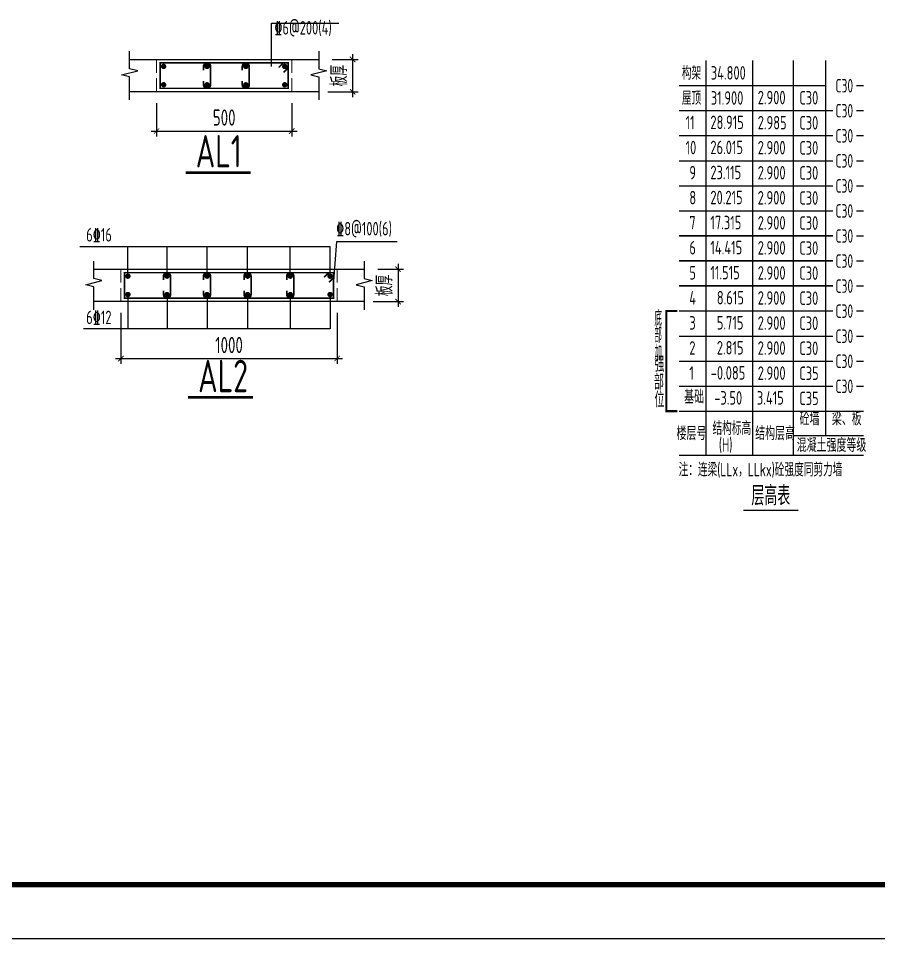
# Model space of a CAD drawing. Extents: x -668857 to 143095, y -247466 to 228182.
# Drawn here: x -173417 to -157506, y -40342 to -23315 of the extents above; entities that cross this region are included whole.
import ezdxf
from ezdxf.enums import TextEntityAlignment as Align

# ---------------------------------------------------------------- set-up
doc = ezdxf.new("R2010")
doc.units = 0
doc.header["$LTSCALE"] = 1000
doc.linetypes.add('DASH', pattern=[0.35, 0.25, -0.1])
doc.layers.get('0').update_dxf_attribs({"linetype": 'CONTINUOUS'})
doc.layers.get('DEFPOINTS').update_dxf_attribs({"linetype": 'CONTINUOUS'})
for name, color, linetype in [('-TK', 7, 'CONTINUOUS'), ('AXIS', 3, 'CONTINUOUS'), ('BEAM_DE', 7, 'CONTINUOUS'), ('NUM', 7, 'CONTINUOUS'), ('REIN', 6, 'CONTINUOUS'), ('S-0-TEXT', 7, 'CONTINUOUS'), ('S-B表格', 2, 'CONTINUOUS'), ('TEXT', 2, 'CONTINUOUS'), ('THIN', 7, 'CONTINUOUS'), ('大样详图_文字', 60, 'CONTINUOUS')]:
    doc.layers.add(name, color=color, linetype=linetype)
for name, color, linetype, lineweight in [('7549', 9, 'CONTINUOUS', 18), ('S-REIN', 12, 'CONTINUOUS', 50), ('S-Thin-D', 7, 'DASH', 18)]:
    doc.layers.add(name, color=color, linetype=linetype, lineweight=lineweight)
doc.styles.add('TSSD_DIMENSION', font='Tssdeng.shx', dxfattribs={"width": 0.7, "bigfont": 'tssdchn.shx'})
doc.styles.add('TSSD_Norm', font='Tssdeng.shx', dxfattribs={"bigfont": 'tssdchn.shx'})
doc.styles.add('TSSD_REIN', font='tssdeng.shx', dxfattribs={"width": 0.7, "height": 300, "bigfont": 'tssdchn.shx'})
doc.dimstyles.new('TSSD_25_100', dxfattribs={"dimtxt": 300, "dimasz": 100, "dimexe": 100, "dimexo": 250, "dimgap": 100, "dimtad": 1, "dimdec": 0, "dimlfac": 0.25, "dimzin": 0, "dimdsep": 46, "dimtxsty": 'TSSD_DIMENSION', "dimblk": 'ARCHTICK', "dimcen": 0, "dimdle": 100, "dimclrt": 7, "dimadec": 0, "dimazin": 0, "dimtfac": 1, "dimtdec": 0, "dimtix": 1, "dimtmove": 2, "dimatfit": 3, "dimldrblk": 'ARCHTICK', "dimfxl": 0, "dimtolj": 1, "dimtzin": 0, "dimarcsym": 0})

# ---------------------------------------------------------------- blocks, each defined once
blk = doc.blocks.new('B20200424131938')
at = {"layer": '7549', "const_width": 40}
blk.add_lwpolyline([(417, 3688), (217, 3688), (217, 1834), (417, 1834)], dxfattribs=at)
at = {"layer": 'S-0-TEXT'}
blk.add_lwpolyline([(1641, 0, 27, 27, 0), (2658, 0, 0, 0, 0)], format="xyseb", dxfattribs=at)
at = {"layer": 'S-B表格'}
for p, q in [((952, 1021), (952, 8323)), ((1817, 1021), (1817, 8323)), ((2567, 1021), (2567, 8323)), ((3167, 1385), (3167, 8323)), ((452, 7859), (3167, 7859)), ((3731, 7859), (3862, 7859)), ((3731, 7859), (3862, 7859)), ((3731, 7859), (3862, 7859)), ((3731, 7859), (3862, 7859)), ((3731, 7859), (3862, 7859)), ((3731, 7859), (3862, 7859)), ((452, 7396), (3167, 7396)), ((452, 7396), (3167, 7396)), ((452, 7396), (3167, 7396)), ((452, 7396), (3167, 7396)), ((3167, 7396), (3298, 7396)), ((3167, 7396), (3298, 7396)), ((3167, 7396), (3298, 7396)), ((3167, 7396), (3298, 7396)), ((3167, 7396), (3298, 7396)), ((3167, 7396), (3298, 7396)), ((3731, 7396), (3862, 7396)), ((3731, 7396), (3862, 7396)), ((3731, 7396), (3862, 7396)), ((3731, 7396), (3862, 7396)), ((3731, 7396), (3862, 7396)), ((3731, 7396), (3862, 7396)), ((452, 6932), (3167, 6932)), ((452, 6932), (3167, 6932)), ((3167, 6932), (3298, 6932)), ((3167, 6932), (3298, 6932)), ((3167, 6932), (3298, 6932)), ((3731, 6932), (3862, 6932)), ((3731, 6932), (3862, 6932)), ((3731, 6932), (3862, 6932)), ((452, 6469), (3167, 6469)), ((452, 6469), (3167, 6469)), ((3167, 6469), (3298, 6469)), ((3167, 6469), (3298, 6469)), ((3167, 6469), (3298, 6469)), ((3731, 6469), (3862, 6469)), ((3731, 6469), (3862, 6469)), ((3731, 6469), (3862, 6469)), ((452, 6005), (3167, 6005)), ((452, 6005), (3167, 6005)), ((3167, 6005), (3298, 6005)), ((3167, 6005), (3298, 6005)), ((3167, 6005), (3298, 6005)), ((3731, 6005), (3862, 6005)), ((3731, 6005), (3862, 6005)), ((3731, 6005), (3862, 6005)), ((452, 5542), (3167, 5542)), ((452, 5542), (3167, 5542)), ((3167, 5542), (3298, 5542)), ((3167, 5542), (3298, 5542)), ((3167, 5542), (3298, 5542)), ((3731, 5542), (3862, 5542)), ((3731, 5542), (3862, 5542)), ((3731, 5542), (3862, 5542)), ((452, 5078), (3167, 5078)), ((452, 5078), (3167, 5078)), ((3167, 5078), (3298, 5078)), ((3167, 5078), (3298, 5078)), ((3167, 5078), (3298, 5078)), ((3731, 5078), (3862, 5078)), ((3731, 5078), (3862, 5078)), ((3731, 5078), (3862, 5078)), ((452, 4615), (3167, 4615)), ((3167, 4615), (3298, 4615)), ((3731, 4615), (3862, 4615)), ((452, 4151), (3167, 4151)), ((3167, 4151), (3298, 4151)), ((3731, 4151), (3862, 4151)), ((452, 3688), (3167, 3688)), ((3167, 3688), (3298, 3688)), ((3731, 3688), (3862, 3688)), ((452, 3224), (3167, 3224)), ((3167, 3224), (3298, 3224)), ((3731, 3224), (3862, 3224)), ((452, 2761), (3167, 2761)), ((3167, 2761), (3298, 2761)), ((3731, 2761), (3862, 2761)), ((452, 2297), (3167, 2297)), ((3167, 2297), (3298, 2297)), ((3731, 2297), (3862, 2297)), ((452, 1834), (3167, 1834)), ((452, 1834), (3862, 1834)), ((452, 1834), (2854, 1834)), ((452, 1834), (2854, 1834)), ((2567, 1385), (3862, 1385)), ((452, 1021), (3862, 1021))]:
    blk.add_line(p, q, dxfattribs=at)
at = {"style": 'TSSD_REIN'}
for s, width, p, p2 in [('底', 0.535575, (-3, 3408), (134, 3408)), ('部', 0.530918, (-3, 3100), (134, 3100)), ('加', 0.526341, (-3, 2774), (134, 2774))]:
    blk.add_text(s, height=285, dxfattribs=dict(at, width=width)).set_placement(p, p2, align=Align.FIT)
for s, height, width, p in [('强', 285, 0.535575, (-3, 2477)), ('部', 285, 0.535575, (-13, 2146)), ('位', 285, 0.535575, (-3, 1820)), ('砼墙', 250, 0.7, (2681, 1495)), ('梁、板', 250, 0.7, (3279, 1495))]:
    blk.add_text(s, height=height, dxfattribs=dict(at, width=width)).set_placement(p, align=Align.BOTTOM_LEFT)
for s, width, p in [('楼层号', 0.7, (405, 1299)), ('结构标高', 0.65, (1070, 1392)), ('结构层高', 0.7, (1860, 1299)), ('(H)', 0.65, (1188, 1086)), ('混凝土强度等级', 0.7, (2629, 1080))]:
    blk.add_text(s, height=250, dxfattribs=dict(at, width=width)).set_placement(p)
at = {"layer": 'S-0-TEXT', "style": 'TSSD_REIN', "width": 0.7}
blk.add_text('层高表', height=360, dxfattribs=at).set_placement((1790, 90))
at = {"layer": 'S-B表格', "style": 'TSSD_REIN'}
for s, width, p in [('构架', 0.65, (503, 7966)), ('34.800', 0.7, (1039, 7969)), ('C30', 0.65, (3345, 7731)), ('C30', 0.65, (3345, 7731)), ('屋顶', 0.65, (503, 7502)), ('31.900', 0.7, (1039, 7505)), ('2.900', 0.7, (1907, 7512)), ('C30', 0.7, (2675, 7508)), ('C30', 0.65, (3345, 7268)), ('C30', 0.65, (3345, 7268)), ('11', 0.7, (572, 7050)), ('28.915', 0.7, (1031, 7053)), ('2.985', 0.7, (1907, 7048)), ('C30', 0.7, (2675, 7045)), ('C30', 0.65, (3345, 6804)), ('10', 0.7, (572, 6587)), ('26.015', 0.7, (1031, 6590)), ('2.900', 0.7, (1907, 6585)), ('C30', 0.7, (2675, 6581)), ('C30', 0.65, (3345, 6341)), ('9', 0.7, (642, 6123)), ('23.115', 0.7, (1031, 6126)), ('2.900', 0.7, (1907, 6121)), ('C30', 0.7, (2675, 6118)), ('C30', 0.65, (3345, 5877)), ('8', 0.7, (642, 5660)), ('20.215', 0.7, (1031, 5663)), ('2.900', 0.7, (1907, 5658)), ('C30', 0.7, (2675, 5654)), ('C30', 0.65, (3345, 5414)), ('17.315', 0.7, (1031, 5199)), ('7', 0.7, (642, 5196)), ('2.900', 0.7, (1907, 5194)), ('C30', 0.7, (2675, 5191)), ('C30', 0.65, (3345, 4950)), ('6', 0.7, (642, 4733)), ('14.415', 0.7, (1031, 4736)), ('2.900', 0.7, (1907, 4731)), ('C30', 0.7, (2675, 4727)), ('C30', 0.65, (3345, 4487)), ('5', 0.7, (642, 4269)), ('11.515', 0.7, (1031, 4272)), ('2.900', 0.7, (1907, 4267)), ('C30', 0.7, (2675, 4264)), ('C30', 0.65, (3345, 4023)), ('4', 0.7, (642, 3806)), ('8.615', 0.7, (1150, 3809)), ('2.900', 0.7, (1907, 3804)), ('C30', 0.7, (2675, 3800)), ('C30', 0.65, (3345, 3560)), ('3', 0.7, (642, 3342)), ('5.715', 0.7, (1150, 3345)), ('2.900', 0.7, (1907, 3340)), ('C30', 0.7, (2675, 3337)), ('C30', 0.65, (3345, 3096)), ('2', 0.7, (642, 2879)), ('2.815', 0.7, (1150, 2882)), ('2.900', 0.7, (1907, 2877)), ('C30', 0.7, (2675, 2873)), ('C30', 0.65, (3345, 2633)), ('1', 0.7, (642, 2415)), ('-0.085', 0.7, (1038, 2418)), ('2.900', 0.7, (1907, 2413)), ('C35', 0.7, (2675, 2410)), ('C30', 0.65, (3345, 2169)), ('基础', 0.7, (545, 1974)), ('-3.50', 0.7, (1103, 1955)), ('3.415', 0.7, (1891, 1955)), ('C35', 0.7, (2675, 1946))]:
    blk.add_text(s, height=250, dxfattribs=dict(at, width=width)).set_placement(p)
at = {"layer": 'TEXT', "style": 'TSSD_REIN', "width": 0.65}
blk.add_text('注：连梁(LLx，LLkx)砼强度同剪力墙', height=250, dxfattribs=at).set_placement((443, 627))
blk = doc.blocks.new('_ArchTick')
at = {"color": 0, "linetype": 'ByBlock', "const_width": 0.15}
blk.add_lwpolyline([(-0.5, -0.5), (0.5, 0.5)], dxfattribs=at)
blk = doc.blocks.new('*D591')
at = {"layer": 'AXIS', "color": 0, "lineweight": -2}
for p, q in [((-167235, -23974), (-167235, -24774)), ((-167611, -24074), (-167135, -24074)), ((-167692, -24674), (-167135, -24674))]:
    blk.add_line(p, q, dxfattribs=at)
at = {"layer": 'DEFPOINTS', "color": 0}
for p in [(-167861, -24074), (-167942, -24674), (-167235, -24674)]:
    blk.add_point(p, dxfattribs=at)
at = {"layer": 'AXIS', "color": 0, "lineweight": -2, "xscale": 100, "yscale": 100, "zscale": 100}
for p, rotation in [((-167235, -24074), 90), ((-167235, -24674), 270)]:
    blk.add_blockref('_ArchTick', p, dxfattribs=dict(at, rotation=rotation))
at = {"layer": 'AXIS', "color": 7, "insert": (-167485, -24374), "char_height": 300, "attachment_point": 5, "rotation": 90, "style": 'TSSD_DIMENSION'}
blk.add_mtext('\\A1;板厚', dxfattribs=at)
blk = doc.blocks.new('*D592')
at = {"layer": 'AXIS', "color": 0, "lineweight": -2}
for p, q in [((-170861, -24884), (-170861, -25500)), ((-168361, -24884), (-168361, -25500)), ((-170961, -25400), (-168261, -25400))]:
    blk.add_line(p, q, dxfattribs=at)
at = {"layer": 'DEFPOINTS', "color": 0}
for p in [(-170861, -24634), (-168361, -24634), (-168361, -25400)]:
    blk.add_point(p, dxfattribs=at)
at = {"layer": 'AXIS', "color": 0, "lineweight": -2, "xscale": 100, "yscale": 100, "zscale": 100, "rotation": 180}
blk.add_blockref('_ArchTick', (-170861, -25400), dxfattribs=at)
at = {"layer": 'AXIS', "color": 0, "lineweight": -2, "xscale": 100, "yscale": 100, "zscale": 100}
blk.add_blockref('_ArchTick', (-168361, -25400), dxfattribs=at)
at = {"layer": 'AXIS', "color": 7, "insert": (-169611, -25150), "char_height": 300, "attachment_point": 5, "style": 'TSSD_DIMENSION'}
blk.add_mtext('\\A1;500', dxfattribs=at)
blk = doc.blocks.new('*D593')
at = {"layer": 'AXIS', "color": 0, "lineweight": -2}
for p, q in [((-166395, -27855), (-166395, -28655)), ((-166771, -27955), (-166295, -27955)), ((-166853, -28555), (-166295, -28555))]:
    blk.add_line(p, q, dxfattribs=at)
at = {"layer": 'DEFPOINTS', "color": 0}
for p in [(-167021, -27955), (-167103, -28555), (-166395, -28555)]:
    blk.add_point(p, dxfattribs=at)
at = {"layer": 'AXIS', "color": 0, "lineweight": -2, "xscale": 100, "yscale": 100, "zscale": 100}
for p, rotation in [((-166395, -27955), 90), ((-166395, -28555), 270)]:
    blk.add_blockref('_ArchTick', p, dxfattribs=dict(at, rotation=rotation))
at = {"layer": 'AXIS', "color": 7, "insert": (-166645, -28255), "char_height": 300, "attachment_point": 5, "rotation": 90, "style": 'TSSD_DIMENSION'}
blk.add_mtext('\\A1;板厚', dxfattribs=at)
blk = doc.blocks.new('*D594')
at = {"layer": 'AXIS', "color": 0, "lineweight": -2}
for p, q in [((-171521, -28765), (-171521, -29709)), ((-167521, -28765), (-167521, -29709)), ((-171621, -29609), (-167421, -29609))]:
    blk.add_line(p, q, dxfattribs=at)
at = {"layer": 'DEFPOINTS', "color": 0}
for p in [(-171521, -28515), (-167521, -28515), (-167521, -29609)]:
    blk.add_point(p, dxfattribs=at)
at = {"layer": 'AXIS', "color": 0, "lineweight": -2, "xscale": 100, "yscale": 100, "zscale": 100, "rotation": 180}
blk.add_blockref('_ArchTick', (-171521, -29609), dxfattribs=at)
at = {"layer": 'AXIS', "color": 0, "lineweight": -2, "xscale": 100, "yscale": 100, "zscale": 100}
blk.add_blockref('_ArchTick', (-167521, -29609), dxfattribs=at)
at = {"layer": 'AXIS', "color": 7, "insert": (-169521, -29359), "char_height": 300, "attachment_point": 5, "style": 'TSSD_DIMENSION'}
blk.add_mtext('\\A1;1000', dxfattribs=at)
blk = doc.blocks.new('A1')
blk.add_lwpolyline([(0, 59400), (0, 0), (84100, 0), (84100, 59400)], close=True)
at = {"const_width": 100}
blk.add_lwpolyline([(2500, 58400), (2500, 1000), (83100, 1000), (83100, 58400)], close=True, dxfattribs=at)

msp = doc.modelspace()

# ---------------------------------------------------------------- linework, layer by layer
at = {"layer": 'BEAM_DE'}
for p, q in [((-171360.88, -24073.94), (-167860.88, -24073.94)), ((-170860.88, -24673.94), (-171360.88, -24673.94)), ((-168360.88, -24673.94), (-170860.88, -24673.94)), ((-167860.88, -24673.94), (-168360.88, -24673.94)), ((-172021.37, -27954.68), (-167021.37, -27954.68)), ((-171521.37, -28554.68), (-172021.37, -28554.68)), ((-167521.37, -28554.68), (-171521.37, -28554.68)), ((-167021.37, -28554.68), (-167521.37, -28554.68))]:
    msp.add_line(p, q, dxfattribs=at)
at = {"layer": 'REIN', "const_width": 30}
for points in [[(-169992.88, -24473.94), (-169992.88, -24543.94, 1), (-169862.88, -24543.94), (-169862.88, -24203.94, 1), (-169992.88, -24203.94), (-169992.88, -24273.94)], [(-169275.88, -24473.94), (-169275.88, -24543.94, 1), (-169145.88, -24543.94), (-169145.88, -24203.94, 1), (-169275.88, -24203.94), (-169275.88, -24273.94)], [(-170733.37, -28354.68), (-170733.37, -28424.68, 1), (-170603.37, -28424.68), (-170603.37, -28084.68, 1), (-170733.37, -28084.68), (-170733.37, -28154.68)], [(-169992.87, -28354.68), (-169992.87, -28424.68, 1), (-169862.87, -28424.68), (-169862.87, -28084.68, 1), (-169992.87, -28084.68), (-169992.87, -28154.68)], [(-169243.37, -28354.68), (-169243.37, -28424.68, 1), (-169113.37, -28424.68), (-169113.37, -28084.68, 1), (-169243.37, -28084.68), (-169243.37, -28154.68)], [(-168453.2, -28354.68), (-168453.2, -28424.68, 1), (-168323.2, -28424.68), (-168323.2, -28084.68, 1), (-168453.2, -28084.68), (-168453.2, -28154.68)]]:
    msp.add_lwpolyline(points, format="xyb", dxfattribs=at)
at = {"layer": 'S-B表格', "color": 6, "linetype": 'ByBlock', "ltscale": 0.5, "const_width": 30}
for points in [[(-161196.56, -27338.77), (-158350.18, -27338.77)], [(-161196.56, -27802.27), (-158350.18, -27802.27)], [(-161196.56, -28265.77), (-158350.18, -28265.77)], [(-161196.56, -28729.27), (-158350.18, -28729.27)]]:
    msp.add_lwpolyline(points, dxfattribs=at)
at = {"layer": 'S-REIN', "const_width": 30}
for points in [[(-168425.88, -24138.94), (-168425.88, -24608.94), (-170795.88, -24608.94), (-170795.88, -24138.94), (-168425.88, -24138.94)], [(-168602.65, -24223.79), (-168517.8, -24138.94)], [(-168425.88, -24230.86), (-168510.73, -24315.71)], [(-167586.37, -28019.68), (-167586.37, -28489.68), (-171456.37, -28489.68), (-171456.37, -28019.68), (-167586.37, -28019.68)], [(-167763.15, -28104.54), (-167678.3, -28019.68)], [(-167586.37, -28111.61), (-167671.23, -28196.46)]]:
    msp.add_lwpolyline(points, dxfattribs=at)
at = {"layer": 'S-REIN', "const_width": 50}
for points in [[(-170755.88, -24203.94, 1), (-170705.88, -24203.94, 1)], [(-169952.88, -24203.94, 1), (-169902.88, -24203.94, 1)], [(-169235.88, -24203.94, 1), (-169185.88, -24203.94, 1)], [(-168515.88, -24203.94, 1), (-168465.88, -24203.94, 1)], [(-170755.88, -24543.94, 1), (-170705.88, -24543.94, 1)], [(-169952.88, -24543.94, 1), (-169902.88, -24543.94, 1)], [(-169235.88, -24543.94, 1), (-169185.88, -24543.94, 1)], [(-168515.88, -24543.94, 1), (-168465.88, -24543.94, 1)], [(-171416.37, -28084.68, 1), (-171366.37, -28084.68, 1)], [(-170693.37, -28084.68, 1), (-170643.37, -28084.68, 1)], [(-169952.87, -28084.68, 1), (-169902.87, -28084.68, 1)], [(-169203.37, -28084.68, 1), (-169153.37, -28084.68, 1)], [(-168413.2, -28084.68, 1), (-168363.2, -28084.68, 1)], [(-167676.37, -28084.68, 1), (-167626.37, -28084.68, 1)], [(-171416.37, -28424.68, 1), (-171366.37, -28424.68, 1)], [(-170693.37, -28424.68, 1), (-170643.37, -28424.68, 1)], [(-169952.87, -28424.68, 1), (-169902.87, -28424.68, 1)], [(-169203.37, -28424.68, 1), (-169153.37, -28424.68, 1)], [(-168413.2, -28424.68, 1), (-168363.2, -28424.68, 1)], [(-167676.37, -28424.68, 1), (-167626.37, -28424.68, 1)]]:
    msp.add_lwpolyline(points, format="xyb", close=True, dxfattribs=at)
at = {"layer": 'S-Thin-D'}
for p, q in [((-170860.88, -24673.94), (-170860.88, -24073.94)), ((-168360.88, -24673.94), (-168360.88, -24073.94)), ((-171521.37, -28554.68), (-171521.37, -27954.68)), ((-167521.37, -28554.68), (-167521.37, -27954.68))]:
    msp.add_line(p, q, dxfattribs=at)
at = {"layer": 'TEXT', "const_width": 50}
for points in [[(-170324.72, -26168.44), (-169119.32, -26168.44)], [(-170280.63, -30327.4), (-169075.23, -30327.4)]]:
    msp.add_lwpolyline(points, dxfattribs=at)
at = {"layer": 'THIN'}
for points in [[(-171360.88, -24823.94), (-171360.88, -24398.94), (-171510.88, -24361.44), (-171210.88, -24286.44), (-171360.88, -24248.94), (-171360.88, -23923.94)], [(-167860.88, -23923.94), (-167860.88, -24248.94), (-167710.88, -24286.44), (-168010.88, -24361.44), (-167860.88, -24398.94), (-167860.88, -24823.94)], [(-172021.37, -28704.68), (-172021.37, -28279.68), (-172171.37, -28242.18), (-171871.37, -28167.18), (-172021.37, -28129.68), (-172021.37, -27804.68)], [(-167021.37, -27804.68), (-167021.37, -28129.68), (-166871.37, -28167.18), (-167171.37, -28242.18), (-167021.37, -28279.68), (-167021.37, -28704.68)]]:
    msp.add_lwpolyline(points, dxfattribs=at)
at = {"layer": '大样详图_文字'}
for p, q in [((-168733.67, -23403.94), (-167487.67, -23403.94)), ((-168733.67, -24203.94), (-168733.67, -23403.94)), ((-167651.37, -27539.47), (-172282.26, -27539.47)), ((-171391.37, -28084.68), (-171391.37, -27539.47)), ((-170668.37, -28084.68), (-170668.37, -27539.47)), ((-169927.87, -28084.68), (-169927.87, -27539.47)), ((-169178.37, -28084.68), (-169178.37, -27539.47)), ((-168388.2, -28084.68), (-168388.2, -27539.47)), ((-167651.37, -28084.68), (-167651.37, -27539.47)), ((-167586.37, -28254.68), (-167528.26, -27441.47)), ((-167528.26, -27441.47), (-166412.76, -27441.47)), ((-171391.37, -28424.68), (-171391.37, -29060.47)), ((-170668.37, -28424.68), (-170668.37, -29060.47)), ((-169927.87, -28424.68), (-169927.87, -29060.47)), ((-169178.37, -28424.68), (-169178.37, -29060.47)), ((-168388.2, -28424.68), (-168388.2, -29060.47)), ((-167651.37, -28424.68), (-167651.37, -29060.47)), ((-167651.37, -29060.47), (-172215.26, -29060.47))]:
    msp.add_line(p, q, dxfattribs=at)

# ---------------------------------------------------------------- block references
at = {"layer": '-TK'}
msp.add_blockref('A1', (-229464.73, -40341.64), dxfattribs=at)
at = {"layer": 'S-B表格'}
msp.add_blockref('B20200424131938', (-161648.2, -32416.87), dxfattribs=at)

# ---------------------------------------------------------------- texts
at = {"layer": 'NUM', "style": 'TSSD_Norm', "width": 0.7}
for s, p in [('AL1', (-170136.69, -26072.61)), ('AL2', (-170092.6, -30231.57))]:
    msp.add_text(s, height=600, dxfattribs=at).set_placement(p)
at = {"layer": '大样详图_文字', "style": 'TSSD_REIN', "width": 0.7}
for s, p in [('%%1326@200(4)', (-168682.53, -23689.46)), ('%%1328@100(6)', (-167539.04, -27405.97)), ('6%%13216', (-172163.31, -27519.59))]:
    msp.add_text(s, height=250, dxfattribs=at).set_placement(p, align=Align.BOTTOM_LEFT)
at = {"layer": '大样详图_文字', "color": 1, "style": 'TSSD_REIN', "width": 0.7}
msp.add_text('6%%13212', height=250, dxfattribs=at).set_placement((-172163.31, -29047.09), align=Align.BOTTOM_LEFT)

# ---------------------------------------------------------------- dimensions: what is measured, and where the dimension line sits
at = {"layer": 'AXIS'}
for base, p1, p2, picture, middle in [((-167234.83, -24673.94), (-167860.88, -24073.94), (-167942.06, -24673.94), '*D591', (-167484.83, -24373.94)), ((-166395.33, -28554.68), (-167021.37, -27954.68), (-167102.55, -28554.68), '*D593', (-166645.33, -28254.68))]:
    dim = msp.add_linear_dim(base=base, p1=p1, p2=p2, angle=90, text='板厚', dimstyle='TSSD_25_100', dxfattribs=at)
    dim.commit()
    dim.dimension.update_dxf_attribs({"geometry": picture, "text_midpoint": middle})
dim = msp.add_linear_dim(base=(-168360.88, -25399.7), p1=(-170860.88, -24634.2), p2=(-168360.88, -24634.2), text='500', dimstyle='TSSD_25_100', dxfattribs=at)
dim.commit()
dim.dimension.update_dxf_attribs({"geometry": '*D592', "text_midpoint": (-169610.88, -25149.7)})
dim = msp.add_linear_dim(base=(-167521.37, -29608.95), p1=(-171521.37, -28514.94), p2=(-167521.37, -28514.94), dimstyle='TSSD_25_100', dxfattribs=at)
dim.commit()
dim.dimension.update_dxf_attribs({"geometry": '*D594', "text_midpoint": (-169521.37, -29358.95)})

doc.saveas('drawing.dxf')
